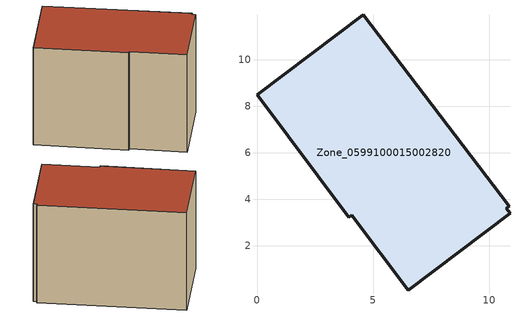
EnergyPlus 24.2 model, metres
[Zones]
Zone_0599100015002820
 floor ground (C_G): 0,8.51 4.57,11.94 10.87,3.7 10.74,3.6 10.9,3.39 6.5,0.09 4.08,3.31 3.96,3.23 z2.87
 wall outside (C_F): 4.57,11.94 0,8.51 3.96,3.23 4.08,3.31 6.5,0.09 10.9,3.39 10.74,3.6 10.87,3.7 4.57,11.94 z2.87:10.62
 roof outside (C_R): 4.08,3.31 6.5,0.09 10.9,3.39 10.74,3.6 10.87,3.7 4.57,11.94 0,8.51 3.96,3.23 z10.62
[BUILDING]
Pand.0599100015002820: North Axis=0; Terrain=City; Loads Convergence Tolerance Value=0.04; Temperature Convergence Tolerance Value=0.4; Solar Distribution=FullExterior; Maximum Number of Warmup Days=25; Minimum Number of Warmup Days=1
[Site:Location]
Rotterdam.The.Hague.AP_ZH_NLD Design_Conditions: Latitude=51.96; Longitude=4.45; Time Zone=1; Elevation=-4.5
[SITE:GROUNDTEMPERATURE:BUILDINGSURFACE]
18, 18, 18, 18, 18, 18, 18, 18, 18, 18, 18, 18
[MATERIAL] Thermal Absorptance=0.9; Solar Absorptance=0.7; Visible Absorptance=0.7
Name | Roughness | Thickness | Conductivity | Density | Specific Heat
G.TC.1975-1991 | MediumSmooth | 0.15 | 0.288461 | 540 | 1210
F.TC.1975-1991 | Rough | 0.3 | 0.230769 | 1920 | 840
R.TC.1975-1991 | MediumRough | 0.2 | 0.153846 | 1500 | 1000
[CONSTRUCTION]
C_G: G.TC.1975-1991
C_F: F.TC.1975-1991
C_R: R.TC.1975-1991
[ZONE]
Zone_0599100015002820: Type=1; Multiplier=1; Ceiling Height=Autocalculate; Volume=Autocalculate; Floor Area=autocalculate; Part of Total Floor Area=Yes
[ZONEINFILTRATION:DESIGNFLOWRATE]
Infil_Zone_0599100015002820: Zone or ZoneList or Space or SpaceList=Zone_0599100015002820; Schedule=AlwaysOn; Design Flow Rate Calculation Method=Flow/Area; Flow Rate per Floor Area=0.003; Constant Term Coefficient=1; Temperature Term Coefficient=0; Velocity Term Coefficient=0; Velocity Squared Term Coefficient=0
[HVACTEMPLATE:ZONE:IDEALLOADSAIRSYSTEM]
Zone_0599100015002820: Maximum Heating Supply Air Temperature=50; Minimum Cooling Supply Air Temperature=13; Maximum Heating Supply Air Humidity Ratio=0.0156; Minimum Cooling Supply Air Humidity Ratio=0.0077; Heating Limit=NoLimit; Cooling Limit=NoLimit; Dehumidification Control Type=ConstantSensibleHeatRatio; Cooling Sensible Heat Ratio=0.7; Dehumidification Setpoint=60; Humidification Control Type=None; Humidification Setpoint=30; Outdoor Air Method=None; Outdoor Air Flow Rate per Person=0.00944; Outdoor Air Flow Rate per Zone Floor Area=0; Outdoor Air Flow Rate per Zone=0; Demand Controlled Ventilation Type=None; Outdoor Air Economizer Type=NoEconomizer; Heat Recovery Type=None; Sensible Heat Recovery Effectiveness=0.7; Latent Heat Recovery Effectiveness=0.65
[ZONECONTROL:THERMOSTAT]
ThermostatControl_Zone_0599100015002820: Zone or ZoneList=Zone_0599100015002820; Control Type Schedule=DualSetpointControlType; Control 1=Thermostat_Zone_0599100015002820; Temperature Difference Between Cutout And Setpoint=0
[THERMOSTATSETPOINT:DUALSETPOINT]
Thermostat_Zone_0599100015002820: Heating Setpoint Temperature Schedule=HeatingSetpoint_Zone_0599100015002820; Cooling Setpoint Temperature Schedule=CoolingSetpoint_Zone_0599100015002820
[SCHEDULE:COMPACT]
HeatingSetpoint_Zone_0599100015002820: Through: 12/31, For: AllDays, Until: 24:00, 21
CoolingSetpoint_Zone_0599100015002820: Through: 12/31, For: AllDays, Until: 24:00, 24
DualSetpointControlType: Through: 12/31, For: AllDays, Until: 24:00, 4
AlwaysOn: Through: 12/31, For: AllDays, Until: 24:00, 1
